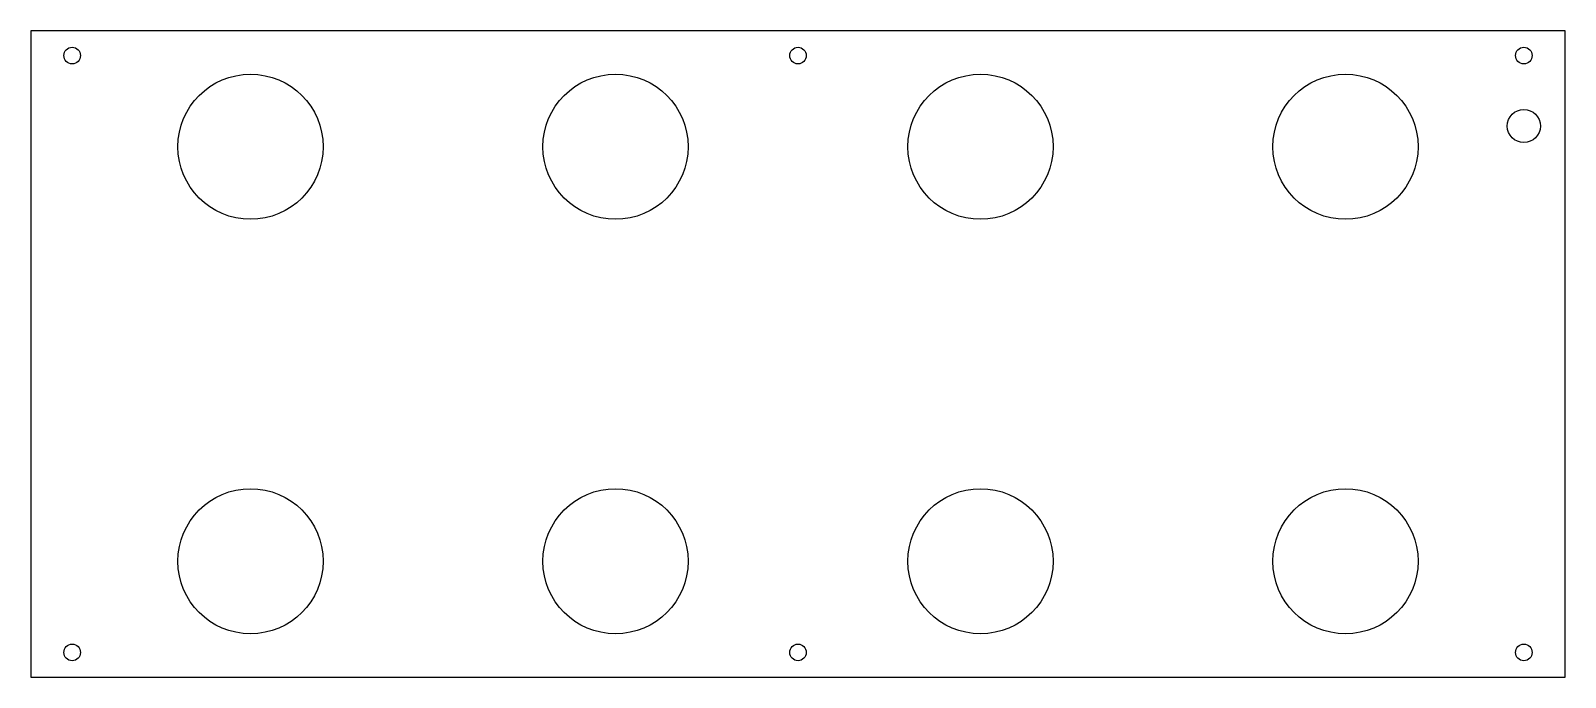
# Model space of a CAD drawing. Header units: inches. Extents: x -9.2 to 9.2, y -3.9 to 3.9.
import ezdxf

# ---------------------------------------------------------------- set-up
doc = ezdxf.new("R2010")
doc.units = ezdxf.units.IN
doc.header["$MEASUREMENT"] = 0

msp = doc.modelspace()

# ---------------------------------------------------------------- linework, layer by layer
at = {"color": 7, "linetype": 'Continuous', "lineweight": 25}
for p, q in [((9.25, 3.9), (-9.25, 3.9)), ((-9.25, 3.9), (-9.25, -3.9)), ((9.25, -3.9), (9.25, 3.9)), ((-9.25, -3.9), (9.25, -3.9))]:
    msp.add_line(p, q, dxfattribs=at)
for centre, radius in [((0, 3.6), 0.1), ((-8.75, 3.6), 0.1), ((8.75, 3.6), 0.1), ((-6.6, 2.5), 0.875), ((-2.2, 2.5), 0.875), ((2.2, 2.5), 0.875), ((6.6, 2.5), 0.875), ((8.75, 2.75), 0.2), ((-6.6, -2.5), 0.875), ((-2.2, -2.5), 0.875), ((2.2, -2.5), 0.875), ((6.6, -2.5), 0.875), ((-8.75, -3.6), 0.1), ((0, -3.6), 0.1), ((8.75, -3.6), 0.1)]:
    msp.add_circle(centre, radius, dxfattribs=at)

doc.saveas('drawing.dxf')
